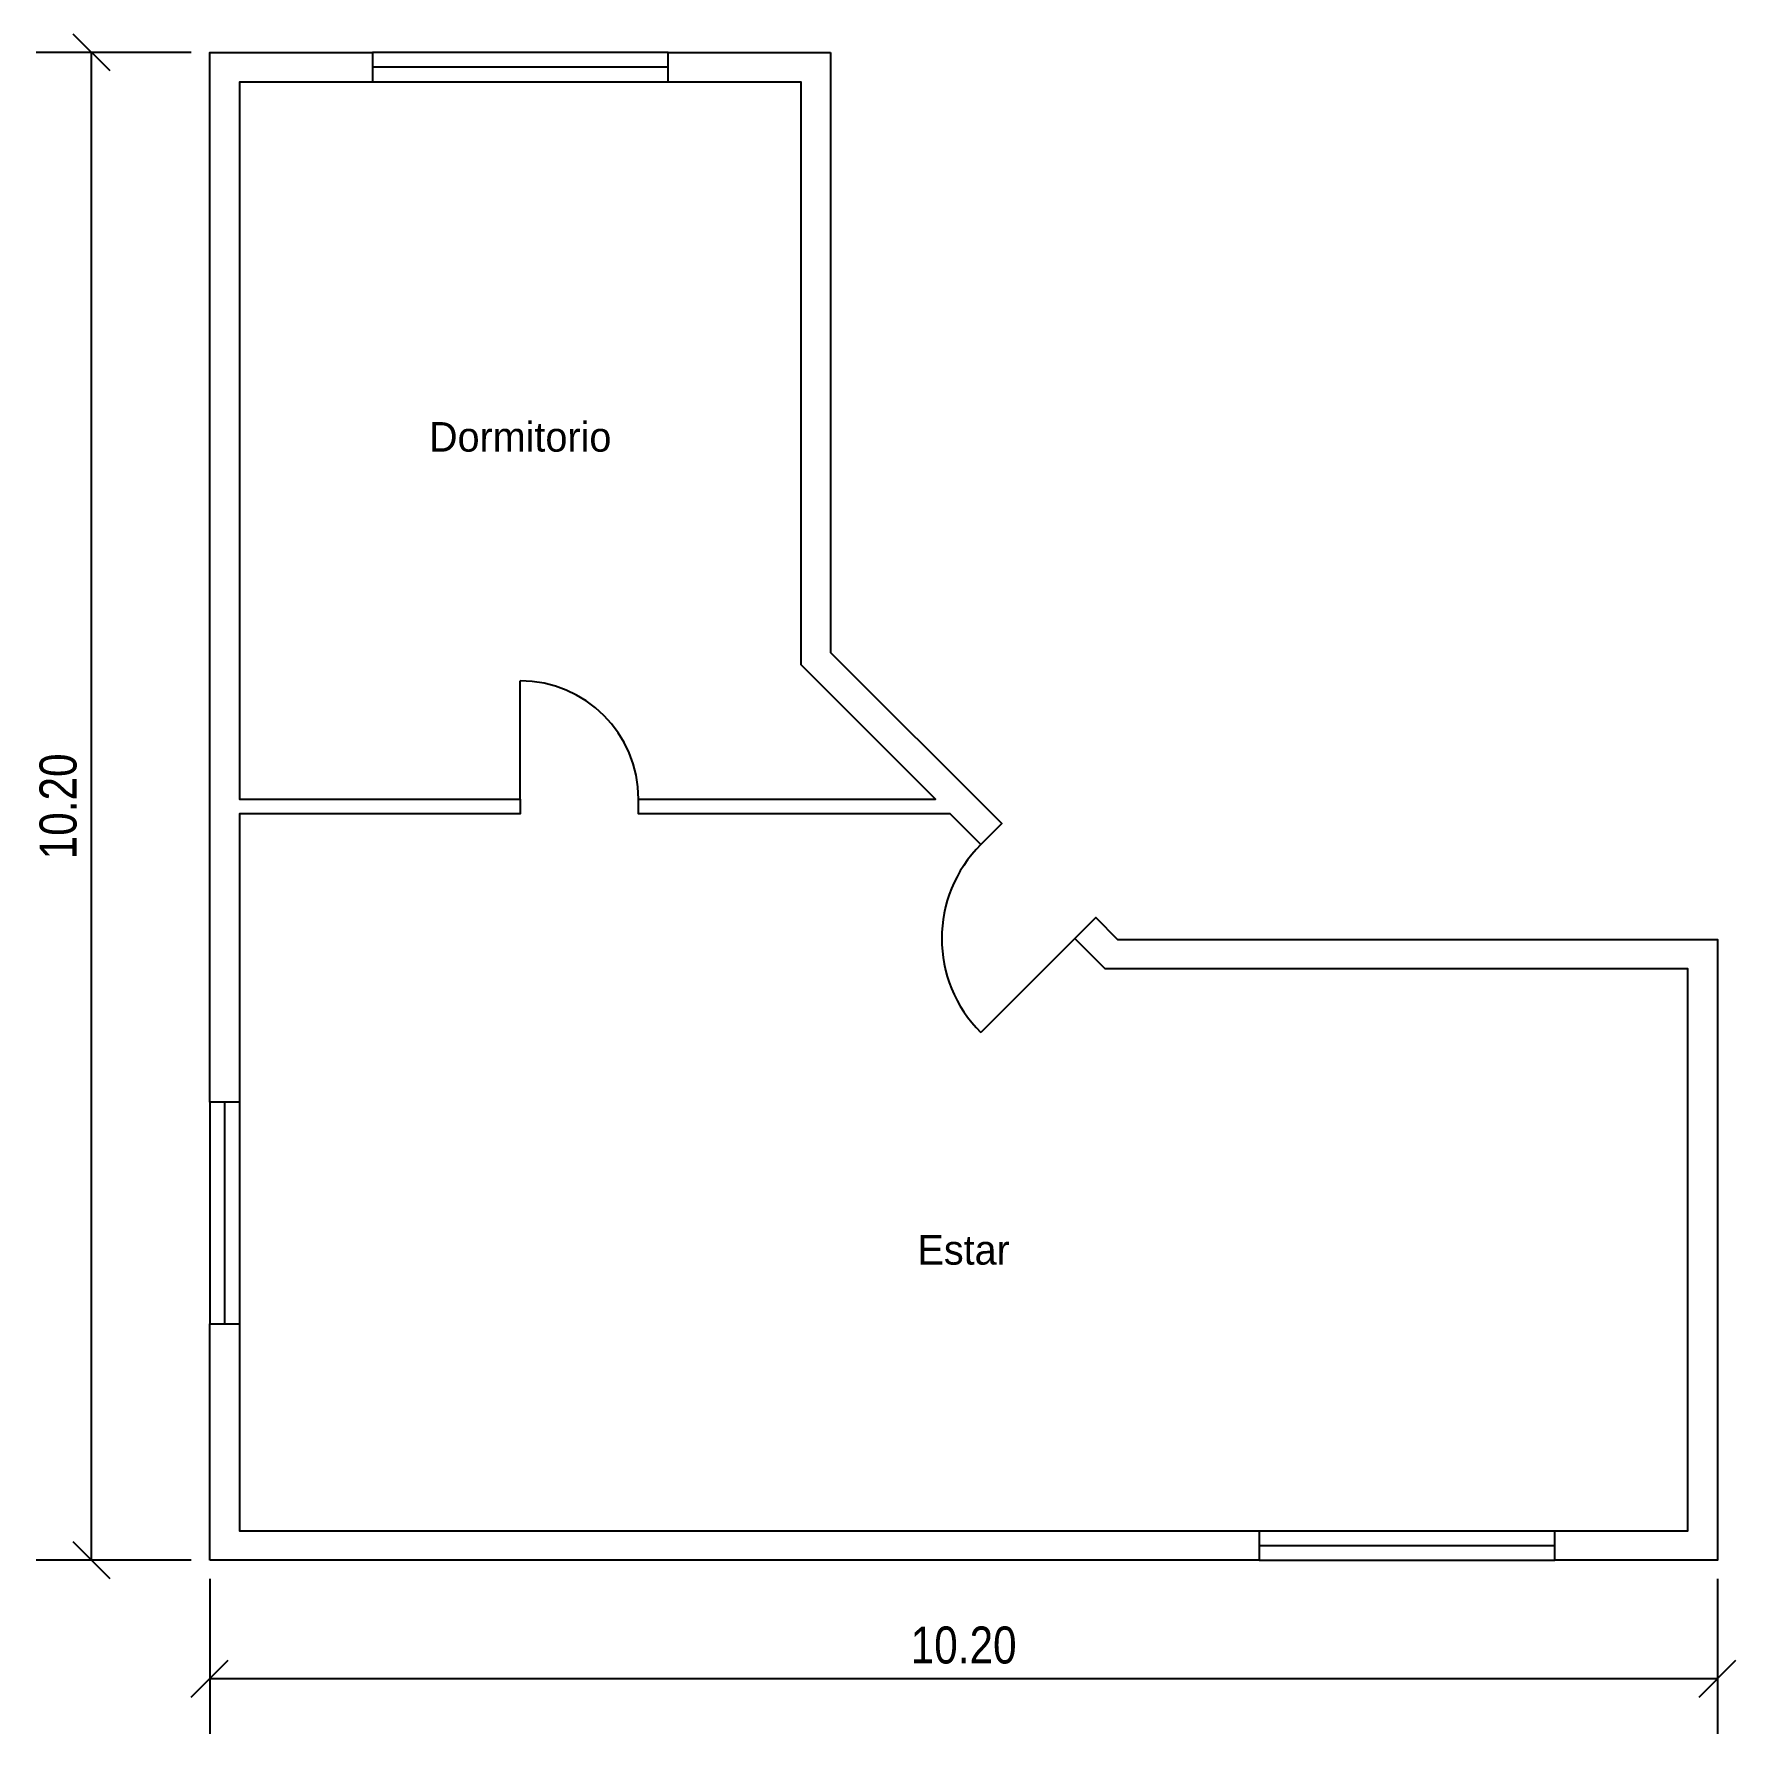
# Model space of a CAD drawing. Header units: metres. Extents: x -1.3 to 10.2, y -1.3 to 10.2.
import ezdxf
from ezdxf.enums import TextEntityAlignment as Align

# ---------------------------------------------------------------- set-up
doc = ezdxf.new("R2010")
doc.units = ezdxf.units.M
for name, color, linetype in [('A-COTA', 8, 'Continuous'), ('A-MURO', 7, 'Continuous'), ('A-PUERTA', 1, 'Continuous'), ('A-TEXTO', 3, 'Continuous'), ('A-VENTANA', 5, 'Continuous')]:
    doc.layers.add(name, color=color, linetype=linetype)
doc.styles.add('OpenSansCondensed-Light', font='OpenSansCondensed-Light.ttf')
doc.dimstyles.new('EZ_M_100_H25_CM', dxfattribs={"dimtxt": 0.25, "dimasz": 0.25, "dimexe": 0.375, "dimexo": 0.125, "dimgap": 0.1, "dimtad": 1, "dimlfac": 100, "dimzin": 12, "dimdsep": 46, "dimtxsty": 'OpenSansCondensed-Light', "dimtsz": 0.125, "dimcen": 2.5, "dimazin": 3, "dimtfac": 0.5, "dimtmove": 2, "dimatfit": 3})

msp = doc.modelspace()

# ---------------------------------------------------------------- linework, layer by layer
at = {"layer": 'A-MURO'}
for points in [[(1, 10.1), (1, 9.9), (0.1, 9.9), (0.1, 5.05), (2, 5.05), (2, 4.95), (0.1, 4.95), (0.1, 3), (-0.1, 3), (-0.1, 10.1)], [(4.1, 10.1), (4.1, 6.041421), (5.257538, 4.883883), (5.116117, 4.742462), (4.908579, 4.95), (2.8, 4.95), (2.8, 5.05), (4.808579, 5.05), (3.9, 5.958579), (3.9, 9.9), (3, 9.9), (3, 10.1)], [(6.041421, 4.1), (10.1, 4.1), (10.1, -0.1), (9, -0.1), (9, 0.1), (9.9, 0.1), (9.9, 3.9), (5.958579, 3.9), (5.752513, 4.106066), (5.893934, 4.247487)], [(-0.1, -0.1), (-0.1, 1.5), (0.1, 1.5), (0.1, 0.1), (7, 0.1), (7, -0.1)]]:
    msp.add_lwpolyline(points, close=True, dxfattribs=at)
at = {"layer": 'A-PUERTA'}
for p, q in [((2, 5.05), (2, 5.85)), ((5.752513, 4.106066), (5.116117, 3.46967))]:
    msp.add_line(p, q, dxfattribs=at)
for centre, radius, start, end in [((2, 5.05), 0.8, 0, 90), ((5.752513, 4.106066), 0.9, 135, 225)]:
    msp.add_arc(centre, radius, start, end, dxfattribs=at)
at = {"layer": 'A-VENTANA'}
for p, q in [((3, 10.1), (1, 10.1)), ((3, 10), (1, 10)), ((3, 9.9), (1, 9.9)), ((-0.1, 3), (-0.1, 1.5)), ((0, 3), (0, 1.5)), ((0.1, 3), (0.1, 1.5)), ((7, 0.1), (9, 0.1)), ((7, 0), (9, 0)), ((7, -0.1), (9, -0.1))]:
    msp.add_line(p, q, dxfattribs=at)

# ---------------------------------------------------------------- texts
at = {"layer": 'A-TEXTO'}
for s, p in [('Dormitorio', (2, 7.5)), ('Estar', (5, 2))]:
    msp.add_text(s, height=0.2, dxfattribs=at).set_placement(p, align=Align.MIDDLE_CENTER)

# ---------------------------------------------------------------- dimensions: what is measured, and where the dimension line sits
at = {"layer": 'A-COTA'}
msp.add_linear_dim(base=(-0.9, -0.1), p1=(-0.1, -0.1), p2=(-0.1, 10.1), angle=90, dimstyle='EZ_M_100_H25_CM', override={"dimscale": 1, "dimdec": 2, "dimlfac": 1, "dimzin": 0}, dxfattribs=at).render()
msp.add_linear_dim(base=(-0.1, -0.9), p1=(-0.1, -0.1), p2=(10.1, -0.1), dimstyle='EZ_M_100_H25_CM', override={"dimscale": 1, "dimdec": 2, "dimlfac": 1, "dimzin": 0}, dxfattribs=at).render()

doc.saveas('drawing.dxf')
